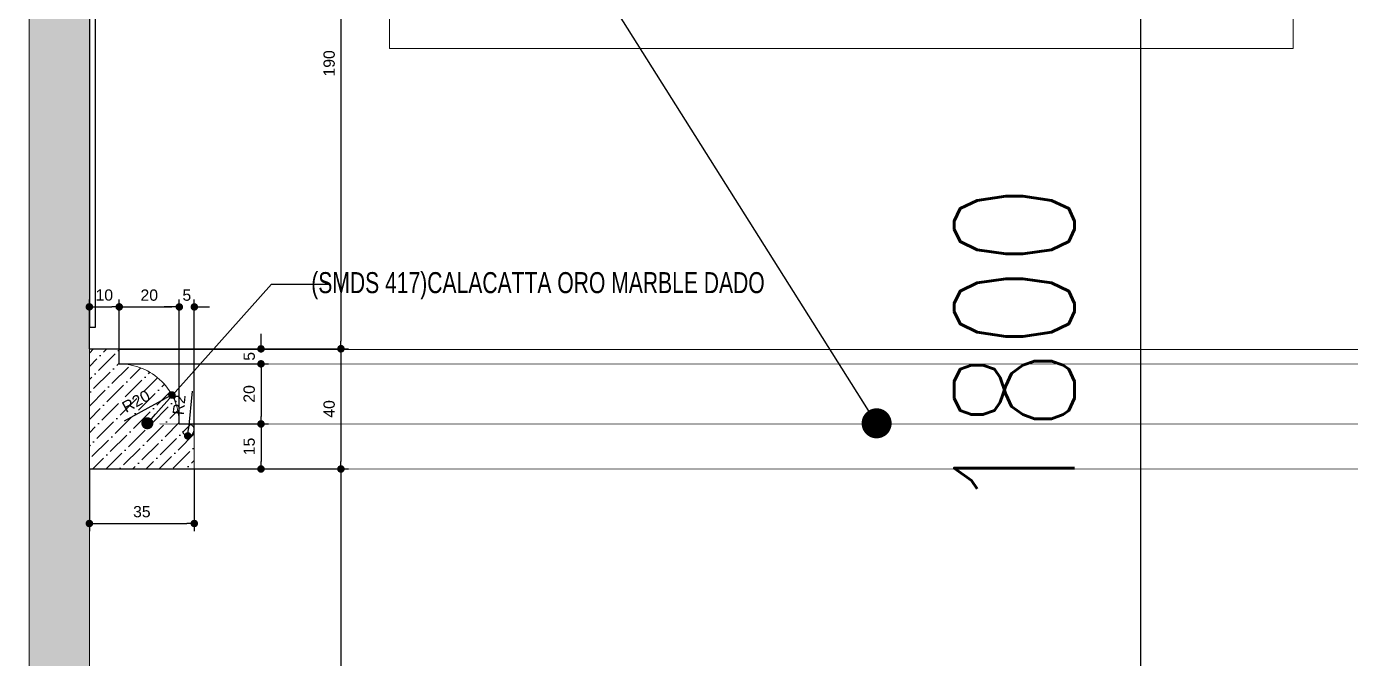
# Model space of a CAD drawing. Header units: inches. Extents: x 193287 to 241687, y 437648 to 550079.
# Drawn here: x 228376.7 to 228817.6, y 449132.5 to 449342.9 of the extents above; entities that cross this region are included whole.
import ezdxf

# ---------------------------------------------------------------- set-up
doc = ezdxf.new("R2010")
doc.units = ezdxf.units.IN
doc.header["$MEASUREMENT"] = 0
doc.linetypes.add('AM_DIN_F_W050', pattern=[6.25, 4.75, -1.5])
for name, color, linetype, lineweight in [('A-Dim-ID', 9, 'Continuous', 20), ('CQ bathroom accessories', 8, 'Continuous', 0), ('CQ Marble', 6, 'Continuous', 0)]:
    doc.layers.add(name, color=color, linetype=linetype, lineweight=lineweight)
for name, color, linetype in [('A-DIMESNION-1', 7, 'Continuous'), ('CQ marble hatch', 8, 'Continuous'), ('CQ SPOT DETAIL DIMENSION', 9, 'Continuous'), ('CQ SPOT DETAILS', 40, 'Continuous'), ('CQ text label', 3, 'Continuous'), ('CQ_callout', 34, 'Continuous'), ('Layer2', 2, 'Continuous'), ('SANITARY WARES', 212, 'Continuous')]:
    doc.layers.add(name, color=color, linetype=linetype)
doc.styles.add('DIM 50', font='romans.shx', dxfattribs={"width": 0.75, "height": 100})
doc.styles.add('ST9', font='romans.shx', dxfattribs={"width": 0.8})
doc.styles.get("Standard").update_dxf_attribs({"font": 'arial.ttf'})
doc.dimstyles.new('CQ 2.5', dxfattribs={"dimscale": 0.025, "dimtxt": 150, "dimasz": 100, "dimexe": 100, "dimexo": 0, "dimgap": 80, "dimtad": 1, "dimdec": 0, "dimzin": 0, "dimdsep": 46, "dimtxsty": 'Standard', "dimblk": 'DOT', "dimcen": 100, "dimclrd": 250, "dimclre": 250, "dimclrt": 3, "dimadec": 0, "dimazin": 0, "dimtfac": 1, "dimtdec": 0, "dimtofl": 0, "dimtmove": 0, "dimatfit": 3, "dimfxl": 1, "dimtolj": 1, "dimtzin": 0, "dimlwd": -1, "dimarcsym": 0})
doc.dimstyles.new('DIM-20', dxfattribs={"dimscale": 1000, "dimtxt": 0.044, "dimasz": 0.035, "dimexe": 0.022, "dimexo": 0.022, "dimgap": 0.022, "dimtad": 1, "dimdec": 0, "dimzin": 0, "dimdsep": 46, "dimtxsty": 'ST9', "dimblk1": 'ARCHTICK', "dimblk2": 'ARCHTICK', "dimsah": 1, "dimcen": 0.088, "dimdle": 0.04, "dimclrd": 256, "dimclre": 256, "dimclrt": 3, "dimadec": 0, "dimazin": 0, "dimtfac": 1, "dimtdec": 0, "dimtix": 1, "dimtofl": 0, "dimtmove": 1, "dimatfit": 3, "dimldrblk": 'CLOSED', "dimfxl": 1, "dimtolj": 1, "dimtzin": 0, "dimarcsym": 0})
doc.dimstyles.get("Standard").update_dxf_attribs({"dimtxt": 0.18, "dimasz": 0.18, "dimexe": 0.18, "dimexo": 0.0625, "dimgap": 0.09, "dimtad": 0, "dimtih": 1, "dimtoh": 1, "dimdec": 4, "dimzin": 0, "dimdsep": 46, "dimtxsty": 'Standard', "dimcen": 0.09, "dimadec": 0, "dimazin": 0, "dimtfac": 1, "dimtdec": 4, "dimtofl": 0, "dimtmove": 0, "dimatfit": 3, "dimfxl": 1, "dimtolj": 1, "dimtzin": 0, "dimarcsym": 0})

# ---------------------------------------------------------------- blocks, each defined once
blk = doc.blocks.new('niche section 2')
at = {"layer": 'CQ marble hatch', "ltscale": 1000}
h = blk.add_hatch(dxfattribs=at)
h.set_pattern_fill('ANSI36', color=256, scale=25, style=0)
h.set_pattern_definition([(45, (-202819.4748, -456589.9536), (1.657281518, 6.0766989), [7.8125, -1.5625, 0, -1.5625])])
h.paths.add_polyline_path([(1495.4, -8254.44), (1475.4, -8254.44), (1475.4, -7124.31), (1495.4, -7124.31)])
h = blk.add_hatch(dxfattribs=at)
h.set_pattern_fill('ANSI36', color=256, scale=25, style=0)
h.set_pattern_definition([(45, (-202819.4748, -456540.0186), (1.657281518, 6.0766989), [7.8125, -1.5625, 0, -1.5625])])
edge = h.paths.add_edge_path()
edge.add_line((1505.35, -7359.37), (1505.35, -7354.37))
edge.add_line((1505.35, -7354.37), (1495.4, -7354.37))
edge.add_line((1495.4, -7354.37), (1495.4, -7394.37))
edge.add_line((1495.4, -7394.37), (1530.35, -7394.37))
edge.add_line((1530.35, -7394.37), (1530.35, -7381.37))
edge.add_arc((1528.35, -7381.37), 2, 360, 450)
edge.add_line((1528.35, -7379.37), (1525.35, -7379.37))
edge.add_arc((1505.35, -7379.37), 20, 360, 450)
at = {"layer": 'CQ Marble', "color": 6, "elevation": 0}
blk.add_lwpolyline([(1495.4, -8254.44), (1475.4, -8254.44), (1475.4, -7124.31), (1495.4, -7124.31), (1495.4, -8254.44)], dxfattribs=at)
blk.add_lwpolyline([(1505.35, -7359.37), (1505.35, -7354.37), (1495.4, -7354.37), (1495.4, -7394.37), (1530.35, -7394.37), (1530.35, -7381.37, 0.414214), (1528.35, -7379.37), (1525.35, -7379.37, 0.414214)], format="xyb", close=True, dxfattribs=at)
blk = doc.blocks.new('_Dot')
at = {"color": 0, "linetype": 'ByBlock', "lineweight": -2}
blk.add_line((-0.5, 0), (-1, 0), dxfattribs=at)
at = {"color": 0, "linetype": 'ByBlock', "const_width": 0.5}
blk.add_lwpolyline([(-0.25, 0, 1), (0.25, 0, 1)], format="xyb", close=True, dxfattribs=at)
blk = doc.blocks.new('*D114')
at = {"layer": 'CQ SPOT DETAIL DIMENSION', "color": 250, "transparency": 16777216}
blk.add_line((228409.42, 449211.57), (228422.95, 449219.01), dxfattribs=at)
at = {"layer": 'Defpoints', "color": 0, "transparency": 16777216}
for p in [(228425.15, 449220.22, 0), (228407.62, 449210.58, 0)]:
    blk.add_point(p, dxfattribs=at)
at = {"layer": 'CQ SPOT DETAIL DIMENSION', "color": 250, "transparency": 16777216, "xscale": 2.5, "yscale": 2.5, "zscale": 2.5, "rotation": 28.81265684770149}
blk.add_blockref('_Dot', (228425.15, 449220.22), dxfattribs=at)
at = {"layer": 'CQ SPOT DETAIL DIMENSION', "color": 3, "transparency": 16777216, "insert": (228413.21, 449218.12), "char_height": 3.75, "attachment_point": 5, "rotation": 28.8127}
blk.add_mtext('\\A1;R20', dxfattribs=at)
blk = doc.blocks.new('*D115')
at = {"layer": 'CQ SPOT DETAIL DIMENSION', "color": 250, "transparency": 16777216}
blk.add_line((228431.93, 449221.52), (228430.67, 449209.08), dxfattribs=at)
at = {"layer": 'CQ SPOT DETAIL DIMENSION', "color": 250, "lineweight": -2, "transparency": 16777216}
blk.add_arc((228430.62, 449208.58), 2, 192.6257, 0, dxfattribs=at)
at = {"layer": 'Defpoints', "color": 0, "transparency": 16777216}
for p in [(228430.42, 449206.59, 0), (228430.62, 449208.58, 0)]:
    blk.add_point(p, dxfattribs=at)
at = {"layer": 'CQ SPOT DETAIL DIMENSION', "color": 250, "transparency": 16777216, "xscale": 2.5, "yscale": 2.5, "zscale": 2.5, "rotation": 264.2454492337616}
blk.add_blockref('_Dot', (228430.42, 449206.59), dxfattribs=at)
at = {"layer": 'CQ SPOT DETAIL DIMENSION', "color": 3, "transparency": 16777216, "insert": (228427.56, 449216.93), "char_height": 3.75, "attachment_point": 5, "rotation": 84.2454}
blk.add_mtext('\\A1;R2', dxfattribs=at)
blk = doc.blocks.new('teceprofil cistern 9.30080 side')
at = {"layer": 'SANITARY WARES', "color": 8, "linetype": 'AM_DIN_F_W050', "lineweight": 0, "ltscale": 3}
blk.add_line((159448, 26259.13, 0), (159448, 27248.34, 0), dxfattribs=at)
blk = doc.blocks.new('*D4546')
at = {"layer": 'A-DIMESNION-1', "color": 250, "lineweight": -2, "ltscale": 0.05, "transparency": 16777216}
for p, q in [((228397.67, 429425.64), (228483.93, 429425.64)), ((228397.67, 429235.63), (228483.93, 429235.63))]:
    blk.add_line(p, q, dxfattribs=at)
at = {"layer": 'A-DIMESNION-1', "color": 250, "ltscale": 0.05, "transparency": 16777216}
blk.add_line((228481.43, 429423.14), (228481.43, 429238.13), dxfattribs=at)
at = {"layer": 'Defpoints', "color": 0, "linetype": 'Continuous', "ltscale": 0.05, "transparency": 16777216}
for p in [(228397.67, 429425.64, 0), (228397.67, 429235.63, 0), (228481.43, 429235.63)]:
    blk.add_point(p, dxfattribs=at)
at = {"layer": 'A-DIMESNION-1', "color": 250, "linetype": 'Continuous', "ltscale": 0.05, "transparency": 16777216, "xscale": 2.5, "yscale": 2.5, "zscale": 2.5}
for p, rotation in [((228481.43, 429425.64), 90), ((228481.43, 429235.63), 270)]:
    blk.add_blockref('_Dot', p, dxfattribs=dict(at, rotation=rotation))
at = {"layer": 'A-DIMESNION-1', "color": 3, "linetype": 'Continuous', "ltscale": 0.05, "transparency": 16777216, "insert": (228477.52, 429330.64), "char_height": 3.75, "attachment_point": 5, "rotation": 90}
blk.add_mtext('\\A1;190', dxfattribs=at)
blk = doc.blocks.new('*D4545')
at = {"layer": 'A-DIMESNION-1', "color": 250, "lineweight": -2, "ltscale": 0.05, "transparency": 16777216}
for p, q in [((228397.67, 429235.58), (228483.93, 429235.58)), ((228397.72, 429195.58), (228483.93, 429195.58))]:
    blk.add_line(p, q, dxfattribs=at)
at = {"layer": 'A-DIMESNION-1', "color": 250, "ltscale": 0.05, "transparency": 16777216}
blk.add_line((228481.43, 429233.08), (228481.43, 429198.08), dxfattribs=at)
at = {"layer": 'Defpoints', "color": 0, "linetype": 'Continuous', "ltscale": 0.05, "transparency": 16777216}
for p in [(228397.67, 429235.58, 0), (228397.72, 429195.58, 0), (228481.43, 429195.58)]:
    blk.add_point(p, dxfattribs=at)
at = {"layer": 'A-DIMESNION-1', "color": 250, "linetype": 'Continuous', "ltscale": 0.05, "transparency": 16777216, "xscale": 2.5, "yscale": 2.5, "zscale": 2.5}
for p, rotation in [((228481.43, 429235.58), 90), ((228481.43, 429195.58), 270)]:
    blk.add_blockref('_Dot', p, dxfattribs=dict(at, rotation=rotation))
at = {"layer": 'A-DIMESNION-1', "color": 3, "linetype": 'Continuous', "ltscale": 0.05, "transparency": 16777216, "insert": (228477.52, 429215.58), "char_height": 3.75, "attachment_point": 5, "rotation": 90}
blk.add_mtext('\\A1;40', dxfattribs=at)
blk = doc.blocks.new('*D4544')
at = {"layer": 'A-DIMESNION-1', "color": 250, "lineweight": -2, "ltscale": 0.05, "transparency": 16777216}
for p, q in [((228397.67, 429195.58), (228483.93, 429195.58)), ((228397.67, 428335.52), (228483.93, 428335.52))]:
    blk.add_line(p, q, dxfattribs=at)
at = {"layer": 'A-DIMESNION-1', "color": 250, "ltscale": 0.05, "transparency": 16777216}
blk.add_line((228481.43, 429193.08), (228481.43, 428338.02), dxfattribs=at)
at = {"layer": 'Defpoints', "color": 0, "linetype": 'Continuous', "ltscale": 0.05, "transparency": 16777216}
for p in [(228397.67, 429195.58, 0), (228397.67, 428335.52, 0), (228481.43, 428335.52)]:
    blk.add_point(p, dxfattribs=at)
at = {"layer": 'A-DIMESNION-1', "color": 250, "linetype": 'Continuous', "ltscale": 0.05, "transparency": 16777216, "xscale": 2.5, "yscale": 2.5, "zscale": 2.5}
for p, rotation in [((228481.43, 429195.58), 90), ((228481.43, 428335.52), 270)]:
    blk.add_blockref('_Dot', p, dxfattribs=dict(at, rotation=rotation))
at = {"layer": 'A-DIMESNION-1', "color": 3, "linetype": 'Continuous', "ltscale": 0.05, "transparency": 16777216, "insert": (228477.52, 428765.55), "char_height": 3.75, "attachment_point": 5, "rotation": 90}
blk.add_mtext('\\A1;860', dxfattribs=at)
blk = doc.blocks.new('*D4543')
at = {"layer": 'A-DIMESNION-1', "color": 250, "lineweight": -2, "ltscale": 0.05, "transparency": 16777216}
for p, q in [((228397.67, 429235.58), (228397.67, 429252.06)), ((228407.62, 429235.58), (228407.62, 429252.06))]:
    blk.add_line(p, q, dxfattribs=at)
at = {"layer": 'A-DIMESNION-1', "color": 250, "ltscale": 0.05, "transparency": 16777216}
blk.add_line((228400.17, 429249.56), (228405.12, 429249.56), dxfattribs=at)
at = {"layer": 'Defpoints', "color": 0, "linetype": 'Continuous', "ltscale": 0.05, "transparency": 16777216}
for p in [(228407.62, 429249.56), (228397.67, 429235.58, 0), (228407.62, 429235.58)]:
    blk.add_point(p, dxfattribs=at)
at = {"layer": 'A-DIMESNION-1', "color": 250, "linetype": 'Continuous', "ltscale": 0.05, "transparency": 16777216, "xscale": 2.5, "yscale": 2.5, "zscale": 2.5, "rotation": 180}
blk.add_blockref('_Dot', (228397.67, 429249.56), dxfattribs=at)
at = {"layer": 'A-DIMESNION-1', "color": 250, "linetype": 'Continuous', "ltscale": 0.05, "transparency": 16777216, "xscale": 2.5, "yscale": 2.5, "zscale": 2.5}
blk.add_blockref('_Dot', (228407.62, 429249.56), dxfattribs=at)
at = {"layer": 'A-DIMESNION-1', "color": 3, "linetype": 'Continuous', "ltscale": 0.05, "transparency": 16777216, "insert": (228402.65, 429253.48), "char_height": 3.75, "attachment_point": 5}
blk.add_mtext('\\A1;10', dxfattribs=at)
blk = doc.blocks.new('*D4531')
at = {"layer": 'A-DIMESNION-1', "color": 250, "lineweight": -2, "ltscale": 0.05, "transparency": 16777216}
for p, q in [((228407.62, 429230.58), (228407.62, 429252.04)), ((228427.62, 429210.58), (228427.62, 429252.04))]:
    blk.add_line(p, q, dxfattribs=at)
at = {"layer": 'A-DIMESNION-1', "color": 250, "ltscale": 0.05, "transparency": 16777216}
blk.add_line((228410.12, 429249.54), (228425.12, 429249.54), dxfattribs=at)
at = {"layer": 'Defpoints', "color": 0, "linetype": 'Continuous', "ltscale": 0.05, "transparency": 16777216}
for p in [(228427.62, 429249.54), (228407.62, 429230.58, 0), (228427.62, 429210.58, 0)]:
    blk.add_point(p, dxfattribs=at)
at = {"layer": 'A-DIMESNION-1', "color": 250, "linetype": 'Continuous', "ltscale": 0.05, "transparency": 16777216, "xscale": 2.5, "yscale": 2.5, "zscale": 2.5, "rotation": 180}
blk.add_blockref('_Dot', (228407.62, 429249.54), dxfattribs=at)
at = {"layer": 'A-DIMESNION-1', "color": 250, "linetype": 'Continuous', "ltscale": 0.05, "transparency": 16777216, "xscale": 2.5, "yscale": 2.5, "zscale": 2.5}
blk.add_blockref('_Dot', (228427.62, 429249.54), dxfattribs=at)
at = {"layer": 'A-DIMESNION-1', "color": 3, "linetype": 'Continuous', "ltscale": 0.05, "transparency": 16777216, "insert": (228417.62, 429253.45), "char_height": 3.75, "attachment_point": 5}
blk.add_mtext('\\A1;20', dxfattribs=at)
blk = doc.blocks.new('*D4530')
at = {"layer": 'A-DIMESNION-1', "color": 250, "ltscale": 0.05, "transparency": 16777216}
for p, q in [((228425.12, 429249.54), (228422.62, 429249.54)), ((228435.12, 429249.54), (228437.62, 429249.54))]:
    blk.add_line(p, q, dxfattribs=at)
at = {"layer": 'A-DIMESNION-1', "color": 250, "lineweight": -2, "ltscale": 0.05, "transparency": 16777216}
for p, q in [((228427.62, 429210.58), (228427.62, 429252.04)), ((228432.62, 429208.58), (228432.62, 429252.04))]:
    blk.add_line(p, q, dxfattribs=at)
at = {"layer": 'Defpoints', "color": 0, "linetype": 'Continuous', "ltscale": 0.05, "transparency": 16777216}
for p in [(228432.62, 429249.54), (228427.62, 429210.58, 0), (228432.62, 429208.58)]:
    blk.add_point(p, dxfattribs=at)
at = {"layer": 'A-DIMESNION-1', "color": 250, "linetype": 'Continuous', "ltscale": 0.05, "transparency": 16777216, "xscale": 2.5, "yscale": 2.5, "zscale": 2.5}
blk.add_blockref('_Dot', (228427.62, 429249.54), dxfattribs=at)
at = {"layer": 'A-DIMESNION-1', "color": 250, "linetype": 'Continuous', "ltscale": 0.05, "transparency": 16777216, "xscale": 2.5, "yscale": 2.5, "zscale": 2.5, "rotation": 180}
blk.add_blockref('_Dot', (228432.62, 429249.54), dxfattribs=at)
at = {"layer": 'A-DIMESNION-1', "color": 3, "linetype": 'Continuous', "ltscale": 0.05, "transparency": 16777216, "insert": (228430.12, 429253.45), "char_height": 3.75, "attachment_point": 5}
blk.add_mtext('\\A1;5', dxfattribs=at)
blk = doc.blocks.new('*D4529')
at = {"layer": 'A-DIMESNION-1', "color": 250, "ltscale": 0.05, "transparency": 16777216}
for p, q in [((228454.82, 429238.08), (228454.82, 429240.58)), ((228454.82, 429228.08), (228454.82, 429225.58))]:
    blk.add_line(p, q, dxfattribs=at)
at = {"layer": 'A-DIMESNION-1', "color": 250, "lineweight": -2, "ltscale": 0.05, "transparency": 16777216}
for p, q in [((228407.62, 429235.58), (228457.32, 429235.58)), ((228407.62, 429230.58), (228457.32, 429230.58))]:
    blk.add_line(p, q, dxfattribs=at)
at = {"layer": 'Defpoints', "color": 0, "linetype": 'Continuous', "ltscale": 0.05, "transparency": 16777216}
for p in [(228407.62, 429235.58), (228407.62, 429230.58, 0), (228454.82, 429230.58)]:
    blk.add_point(p, dxfattribs=at)
at = {"layer": 'A-DIMESNION-1', "color": 250, "linetype": 'Continuous', "ltscale": 0.05, "transparency": 16777216, "xscale": 2.5, "yscale": 2.5, "zscale": 2.5}
for p, rotation in [((228454.82, 429235.58), 270), ((228454.82, 429230.58), 90)]:
    blk.add_blockref('_Dot', p, dxfattribs=dict(at, rotation=rotation))
at = {"layer": 'A-DIMESNION-1', "color": 3, "linetype": 'Continuous', "ltscale": 0.05, "transparency": 16777216, "insert": (228450.91, 429233.08), "char_height": 3.75, "attachment_point": 5, "rotation": 90}
blk.add_mtext('\\A1;5', dxfattribs=at)
blk = doc.blocks.new('*D4528')
at = {"layer": 'A-DIMESNION-1', "color": 250, "lineweight": -2, "ltscale": 0.05, "transparency": 16777216}
for p, q in [((228407.62, 429230.58), (228457.32, 429230.58)), ((228427.62, 429210.58), (228457.32, 429210.58))]:
    blk.add_line(p, q, dxfattribs=at)
at = {"layer": 'A-DIMESNION-1', "color": 250, "ltscale": 0.05, "transparency": 16777216}
blk.add_line((228454.82, 429228.08), (228454.82, 429213.08), dxfattribs=at)
at = {"layer": 'Defpoints', "color": 0, "linetype": 'Continuous', "ltscale": 0.05, "transparency": 16777216}
for p in [(228407.62, 429230.58, 0), (228427.62, 429210.58), (228454.82, 429210.58)]:
    blk.add_point(p, dxfattribs=at)
at = {"layer": 'A-DIMESNION-1', "color": 250, "linetype": 'Continuous', "ltscale": 0.05, "transparency": 16777216, "xscale": 2.5, "yscale": 2.5, "zscale": 2.5}
for p, rotation in [((228454.82, 429230.58), 90), ((228454.82, 429210.58), 270)]:
    blk.add_blockref('_Dot', p, dxfattribs=dict(at, rotation=rotation))
at = {"layer": 'A-DIMESNION-1', "color": 3, "linetype": 'Continuous', "ltscale": 0.05, "transparency": 16777216, "insert": (228450.9, 429220.58), "char_height": 3.75, "attachment_point": 5, "rotation": 90}
blk.add_mtext('\\A1;20', dxfattribs=at)
blk = doc.blocks.new('*D4527')
at = {"layer": 'A-DIMESNION-1', "color": 250, "lineweight": -2, "ltscale": 0.05, "transparency": 16777216}
for p, q in [((228427.62, 429210.58), (228457.32, 429210.58)), ((228432.62, 429195.58), (228457.32, 429195.58))]:
    blk.add_line(p, q, dxfattribs=at)
at = {"layer": 'A-DIMESNION-1', "color": 250, "ltscale": 0.05, "transparency": 16777216}
blk.add_line((228454.82, 429208.08), (228454.82, 429198.08), dxfattribs=at)
at = {"layer": 'Defpoints', "color": 0, "linetype": 'Continuous', "ltscale": 0.05, "transparency": 16777216}
for p in [(228427.62, 429210.58), (228432.62, 429195.58, 0), (228454.82, 429195.58)]:
    blk.add_point(p, dxfattribs=at)
at = {"layer": 'A-DIMESNION-1', "color": 250, "linetype": 'Continuous', "ltscale": 0.05, "transparency": 16777216, "xscale": 2.5, "yscale": 2.5, "zscale": 2.5}
for p, rotation in [((228454.82, 429210.58), 90), ((228454.82, 429195.58), 270)]:
    blk.add_blockref('_Dot', p, dxfattribs=dict(at, rotation=rotation))
at = {"layer": 'A-DIMESNION-1', "color": 3, "linetype": 'Continuous', "ltscale": 0.05, "transparency": 16777216, "insert": (228450.9, 429203.08), "char_height": 3.75, "attachment_point": 5, "rotation": 90}
blk.add_mtext('\\A1;15', dxfattribs=at)
blk = doc.blocks.new('*D4526')
at = {"layer": 'A-DIMESNION-1', "color": 250, "lineweight": -2, "ltscale": 0.05, "transparency": 16777216}
for p, q in [((228397.67, 429195.58), (228397.67, 429174.93)), ((228432.62, 429195.58), (228432.62, 429174.93))]:
    blk.add_line(p, q, dxfattribs=at)
at = {"layer": 'A-DIMESNION-1', "color": 250, "ltscale": 0.05, "transparency": 16777216}
blk.add_line((228400.17, 429177.43), (228430.12, 429177.43), dxfattribs=at)
at = {"layer": 'Defpoints', "color": 0, "linetype": 'Continuous', "ltscale": 0.05, "transparency": 16777216}
for p in [(228397.67, 429195.58, 0), (228432.62, 429195.58, 0), (228432.62, 429177.43)]:
    blk.add_point(p, dxfattribs=at)
at = {"layer": 'A-DIMESNION-1', "color": 250, "linetype": 'Continuous', "ltscale": 0.05, "transparency": 16777216, "xscale": 2.5, "yscale": 2.5, "zscale": 2.5, "rotation": 180}
blk.add_blockref('_Dot', (228397.67, 429177.43), dxfattribs=at)
at = {"layer": 'A-DIMESNION-1', "color": 250, "linetype": 'Continuous', "ltscale": 0.05, "transparency": 16777216, "xscale": 2.5, "yscale": 2.5, "zscale": 2.5}
blk.add_blockref('_Dot', (228432.62, 429177.43), dxfattribs=at)
at = {"layer": 'A-DIMESNION-1', "color": 3, "linetype": 'Continuous', "ltscale": 0.05, "transparency": 16777216, "insert": (228415.15, 429181.35), "char_height": 3.75, "attachment_point": 5}
blk.add_mtext('\\A1;35', dxfattribs=at)
blk = doc.blocks.new('_ARCHTICK')
at = {"color": 0, "linetype": 'ByBlock', "const_width": 0.15}
blk.add_lwpolyline([(-0.5, -0.5), (0.5, 0.5)], dxfattribs=at)
blk = doc.blocks.new('*D924')
at = {"layer": 'A-Dim-ID', "lineweight": -2, "transparency": 16777216}
for p, q in [((228747.65, 450175.65), (228747.65, 448295.62)), ((228705.04, 450135.65), (228769.65, 450135.65)), ((228680.9, 448335.62), (228769.65, 448335.62))]:
    blk.add_line(p, q, dxfattribs=at)
at = {"layer": 'Defpoints', "color": 0, "transparency": 16777216}
for p in [(228683.04, 450135.65, 0), (228658.9, 448335.62, 0), (228747.65, 448335.62)]:
    blk.add_point(p, dxfattribs=at)
at = {"layer": 'A-Dim-ID', "lineweight": -2, "transparency": 16777216, "xscale": 20, "yscale": 20, "zscale": 20}
for p, rotation in [((228747.65, 450135.65), 90), ((228747.65, 448335.62), 270)]:
    blk.add_blockref('_ARCHTICK', p, dxfattribs=dict(at, rotation=rotation))
at = {"layer": 'A-Dim-ID', "color": 3, "transparency": 16777216, "insert": (228705.65, 449235.63), "char_height": 40, "attachment_point": 5, "rotation": 90, "style": 'ST9'}
blk.add_mtext('\\A1;1800', dxfattribs=at)
blk = doc.blocks.new('_CLOSED')
at = {"color": 0, "linetype": 'ByBlock'}
for p, q in [((-1, 0.167), (0, 0)), ((-1, 0.167), (-1, -0.167)), ((0, 0), (-1, -0.167)), ((0, 0), (-1, 0))]:
    blk.add_line(p, q, dxfattribs=at)
blk = doc.blocks.new('DIMBLOWUP')
at = {"layer": 'A-DIMESNION-1', "color": 64, "linetype": 'Continuous', "ltscale": 0.05}
for base, p1, p2, picture, middle in [((228481.43, 429235.63), (228397.67, 429425.64, 0), (228397.67, 429235.63, 0), '*D4546', (228477.52, 429330.64)), ((228481.43, 429195.58, 0), (228397.67, 429235.58, 0), (228397.72, 429195.58), '*D4545', (228477.52, 429215.58, 0)), ((228454.82, 429210.58, 0), (228407.62, 429230.58, 0), (228427.62, 429210.58, 0), '*D4528', (228450.9, 429220.58, 0)), ((228454.82, 429195.58, 0), (228427.62, 429210.58, 0), (228432.62, 429195.58, 0), '*D4527', (228450.9, 429203.08, 0)), ((228481.43, 428335.52), (228397.67, 429195.58, 0), (228397.67, 428335.52, 0), '*D4544', (228477.52, 428765.55))]:
    dim = blk.add_linear_dim(base=base, p1=p1, p2=p2, angle=90, dimstyle='CQ 2.5', dxfattribs=at)
    dim.commit()
    dim.dimension.update_dxf_attribs({"geometry": picture, "text_midpoint": middle})
for base, p1, p2, picture, middle in [((228407.62, 429249.56, 0), (228397.67, 429235.58, 0), (228407.62, 429235.58, 0), '*D4543', (228402.65, 429253.48, 0)), ((228427.62, 429249.54, 0), (228407.62, 429230.58, 0), (228427.62, 429210.58, 0), '*D4531', (228417.62, 429253.45, 0)), ((228432.62, 429177.43, 0), (228397.67, 429195.58, 0), (228432.62, 429195.58, 0), '*D4526', (228415.15, 429181.35, 0))]:
    dim = blk.add_linear_dim(base=base, p1=p1, p2=p2, dimstyle='CQ 2.5', dxfattribs=at)
    dim.commit()
    dim.dimension.update_dxf_attribs({"geometry": picture, "text_midpoint": middle})
dim = blk.add_linear_dim(base=(228432.62, 429249.54, 0), p1=(228427.62, 429210.58, 0), p2=(228432.62, 429208.58, 0), dimstyle='CQ 2.5', dxfattribs=at)
dim.commit()
dim.dimension.update_dxf_attribs({"geometry": '*D4530', "text_midpoint": (228430.12, 429249.54, 0), "dimtype": 160})
dim = blk.add_linear_dim(base=(228454.82, 429230.58, 0), p1=(228407.62, 429235.58, 0), p2=(228407.62, 429230.58, 0), angle=90, dimstyle='CQ 2.5', dxfattribs=at)
dim.commit()
dim.dimension.update_dxf_attribs({"geometry": '*D4529', "text_midpoint": (228454.82, 429233.08, 0), "dimtype": 160})

msp = doc.modelspace()

# ---------------------------------------------------------------- linework, layer by layer
at = {"layer": 'CQ Marble', "extrusion": (-4.88522e-08, 5.98593e-09, 1)}
for p, q in [((228898.436, 449235.382, 0), (228407.621, 449235.387, 0)), ((228898.436, 449195.524, 0), (228428.236, 449195.579, 0))]:
    msp.add_line(p, q, dxfattribs=at)
at = {"layer": 'CQ Marble', "color": 8, "extrusion": (-4.88522e-08, 5.98593e-09, 1)}
for p, q in [((228898.436, 449230.522, 0), (228407.621, 449230.579, 0)), ((228898.436, 449210.525, 0), (228421.142, 449210.582, 0))]:
    msp.add_line(p, q, dxfattribs=at)
at = {"layer": 'CQ Marble', "extrusion": (-4.88522e-08, 5.98593e-09, 1), "elevation": -0.009}
msp.add_lwpolyline([(228798.436, 450645.645), (228497.652, 450645.645), (228497.652, 449335.595), (228798.436, 449335.595)], close=True, dxfattribs=at)
at = {"layer": 'Layer2', "ltscale": 1000, "elevation": 0}
msp.add_lwpolyline([(228399.674, 449412.796), (228397.674, 449412.796), (228397.674, 449242.81), (228399.674, 449242.81)], close=True, dxfattribs=at)

# ---------------------------------------------------------------- block references
at = {"layer": 'CQ bathroom accessories'}
msp.add_blockref('teceprofil cistern 9.30080 side', (68929.674, 422127.273, 0), dxfattribs=at)
at = {"layer": 'CQ Marble', "extrusion": (-4.88522e-08, 5.98593e-09, 1)}
msp.add_blockref('niche section 2', (226902.269, 456589.954, -0.009), dxfattribs=at)
at = {"layer": 'CQ SPOT DETAIL DIMENSION', "color": 8}
msp.add_blockref('DIMBLOWUP', (0, 20000), dxfattribs=at)

# ---------------------------------------------------------------- texts
at = {"layer": 'CQ text label', "ltscale": 500, "insert": (228471.551, 449261.129), "char_height": 7, "width": 1400.54419, "attachment_point": 1, "style": 'DIM 50'}
msp.add_mtext('{\\fCityBlueprint|b0|i0|c2|p2;(SMDS 417)CALACATTA ORO MARBLE DADO}', dxfattribs=at)

# ---------------------------------------------------------------- dimensions: what is measured, and where the dimension line sits
at = {"layer": 'A-Dim-ID'}
dim = msp.add_linear_dim(base=(228747.652, 448335.616, -0.001), p1=(228683.044, 450135.647, -0.001), p2=(228658.905, 448335.616, -0.001), angle=90, dimstyle='DIM-20', override={"dimtxt": 0.04, "dimasz": 0.02}, dxfattribs=at)
dim.commit()
dim.dimension.update_dxf_attribs({"geometry": '*D924', "text_midpoint": (228705.652, 449235.631, -0.001)})
at = {"layer": 'CQ SPOT DETAIL DIMENSION'}
for center, mpoint, picture, middle in [((228407.621, 449210.579, 0), (228425.145, 449220.218, 0), '*D114', (228415.092, 449214.688, 0)), ((228430.621, 449208.579, 0), (228430.421, 449206.589, 0), '*D115', (228431.424, 449216.543, 0))]:
    dim = msp.add_radius_dim(center=center, mpoint=mpoint, dimstyle='CQ 2.5', dxfattribs=at)
    dim.commit()
    dim.dimension.update_dxf_attribs({"geometry": picture, "text_midpoint": middle, "dimtype": 164})

# ---------------------------------------------------------------- leaders
at = {"layer": 'CQ SPOT DETAILS', "color": 1}
msp.add_leader([(228416.983, 449210.81), (228458.364, 449257.095), (228477.758, 449257.095)], dimstyle='Standard', override={"dimasz": 4, "dimldrblk": 'Dot', "dimfxl": 0.1, "dimarcsym": 2}, dxfattribs=at)
at = {"layer": 'CQ_callout', "color": 8}
for points in [[(228659.789, 449210.784, 0), (228112.208, 450080.242, 0), (227573.538, 450080.242, 0)], [(228462.396, 448910.882, 0), (228236.15, 449317.904, 0), (227573.538, 449317.904, 0)]]:
    msp.add_leader(points, dimstyle='Standard', override={"dimasz": 10, "dimldrblk": 'Dot', "dimfxl": 0.1, "dimarcsym": 2}, dxfattribs=at)

doc.saveas('drawing.dxf')
